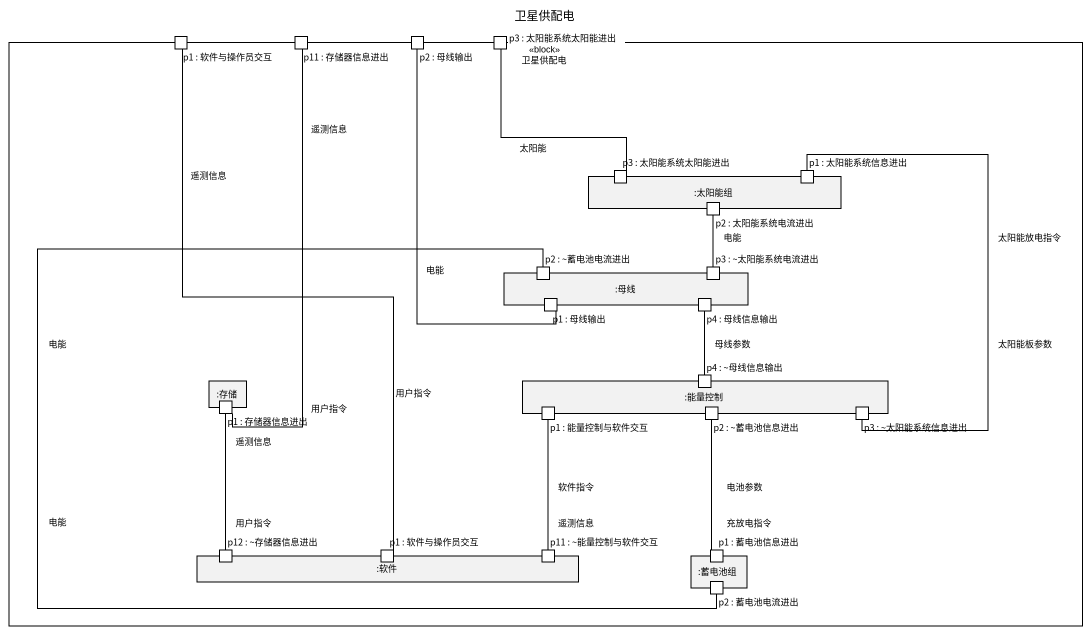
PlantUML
@startuml
title 卫星供配电
rectangle 卫星供配电 <<block>> {
  port "p1 : 软件与操作员交互" as p1_软件与操作员交互
  port "p11 : 存储器信息进出" as p11_存储器信息进出
  port "p2 : 母线输出" as p2_母线输出
  port "p3 : 太阳能系统太阳能进出" as p3_太阳能系统太阳能进出
  rectangle ":太阳能组" as 太阳能组 {
    port "p3 : 太阳能系统太阳能进出" as p3_太阳能系统太阳能进出_2
    port "p2 : 太阳能系统电流进出" as p2_太阳能系统电流进出
    port "p1 : 太阳能系统信息进出" as p1_太阳能系统信息进出
  }
  rectangle ":母线" as 母线 {
    port "p2 : ~蓄电池电流进出" as p2_蓄电池电流进出
    port "p3 : ~太阳能系统电流进出" as p3_太阳能系统电流进出
    port "p1 : 母线输出" as p1_母线输出
    port "p4 : 母线信息输出" as p4_母线信息输出
  }
  rectangle ":存储" as 存储 {
    port "p1 : 存储器信息进出" as p1_存储器信息进出
  }
  rectangle ":能量控制" as 能量控制 {
    port "p4 : ~母线信息输出" as p4_母线信息输出_2
    port "p1 : 能量控制与软件交互" as p1_能量控制与软件交互
    port "p2 : ~蓄电池信息进出" as p2_蓄电池信息进出
    port "p3 : ~太阳能系统信息进出" as p3_太阳能系统信息进出
  }
  rectangle ":软件" as 软件 {
    port "p12 : ~存储器信息进出" as p12_存储器信息进出
    port "p1 : 软件与操作员交互" as p1_软件与操作员交互_2
    port "p11 : ~能量控制与软件交互" as p11_能量控制与软件交互
  }
  rectangle ":蓄电池组" as 蓄电池组 {
    port "p1 : 蓄电池信息进出" as p1_蓄电池信息进出
    port "p2 : 蓄电池电流进出" as p2_蓄电池电流进出_2
  }
}
p1_软件与操作员交互 -- p1_软件与操作员交互_2 : 遥测信息\n用户指令
p3_太阳能系统太阳能进出_2 -up- p3_太阳能系统太阳能进出 : 太阳能
p2_太阳能系统电流进出 -- p3_太阳能系统电流进出 : 电能
p1_母线输出 -up- p2_母线输出 : 电能
p4_母线信息输出 -- p4_母线信息输出_2 : 母线参数
p1_存储器信息进出 -up- p11_存储器信息进出 : 遥测信息\n用户指令
p1_存储器信息进出 -- p12_存储器信息进出 : 遥测信息\n用户指令
p1_能量控制与软件交互 -- p11_能量控制与软件交互 : 软件指令\n遥测信息
p2_蓄电池信息进出 -- p1_蓄电池信息进出 : 电池参数\n充放电指令
p3_太阳能系统信息进出 -up- p1_太阳能系统信息进出 : 太阳能放电指令\n太阳能板参数
p2_蓄电池电流进出_2 -up- p2_蓄电池电流进出 : 电能\n电能
@enduml
